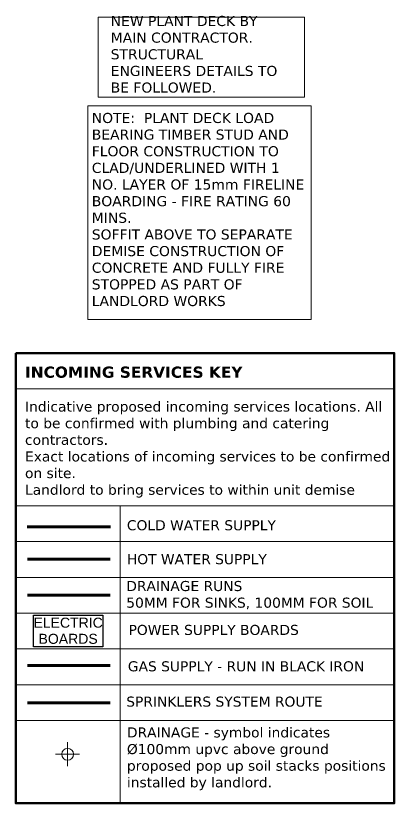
# Model space of a CAD drawing. Header units: millimetres. Extents: x -159872 to 386485, y -250577 to 158966.
# Drawn here: x -115750 to -110996, y 10300 to 20201 of the extents above; entities that cross this region are included whole.
import ezdxf

# ---------------------------------------------------------------- set-up
doc = ezdxf.new("R2010")
doc.units = ezdxf.units.MM
for name, color, linetype, lineweight in [('LDS-services-drainage', 17, 'Continuous', 18), ('LDS-services-electrical', 1, 'Continuous', 13), ('LDS-services-gas', 2, 'Continuous', 18), ('LDS-services-sprinklers', 235, 'Continuous', 13), ('LDS-services-water', 4, 'Continuous', 18), ('LDS-text-1-1', 7, 'Continuous', 9), ('LDS-text-1-50', 7, 'Continuous', 9)]:
    doc.layers.add(name, color=color, linetype=linetype, lineweight=lineweight)
doc.styles.add('Arial', font='Arial.ttf')
doc.styles.add('Verdana', font='Verdana.ttf')
doc.styles.add('Verdana (bold)', font='Verdana Bold.ttf')

# ---------------------------------------------------------------- blocks, each defined once
blk = doc.blocks.new('STACK')
at = {"layer": 'LDS-services-drainage'}
for q in [(0, 226), (-226, 0), (226, 0), (0, -226)]:
    blk.add_line((0, 0), q, dxfattribs=at)
blk.add_circle((0, 0), 112, dxfattribs=at)

msp = doc.modelspace()

# ---------------------------------------------------------------- linework, layer by layer
at = {"layer": 'LDS-services-drainage', "linetype": 'Continuous', "lineweight": 70}
msp.add_line((-115604.00622, 12914.99671), (-114565.45243, 12914.99671), dxfattribs=at)
at = {"layer": 'LDS-services-electrical', "lineweight": 25, "flags": 128}
msp.add_lwpolyline([(-115528.73293, 12664.96074), (-114655.15139, 12664.96074), (-114655.15139, 12264.96074), (-115528.73293, 12264.96074)], close=True, dxfattribs=at)
at = {"layer": 'LDS-services-gas', "linetype": 'Continuous', "lineweight": 70}
msp.add_line((-115604.00622, 12030.5999), (-114565.45243, 12030.5999), dxfattribs=at)
at = {"layer": 'LDS-services-sprinklers', "linetype": 'Continuous', "lineweight": 70}
msp.add_line((-115604.00565, 11563.27608), (-114565.45186, 11563.27608), dxfattribs=at)
at = {"layer": 'LDS-services-water', "linetype": 'Continuous', "lineweight": 70}
msp.add_line((-115604.64956, 13774.36934), (-114557.79474, 13774.36934), dxfattribs=at)
at = {"layer": 'LDS-services-water', "color": 30, "linetype": 'Continuous', "lineweight": 70}
msp.add_line((-115604.00622, 13369.53354), (-114565.45243, 13369.53354), dxfattribs=at)
at = {"layer": 'LDS-text-1-1', "color": 7}
msp.add_line((-115749.84546, 15509.39562), (-110995.73801, 15509.39562), dxfattribs=at)
at = {"layer": 'LDS-text-1-1', "color": 7, "lineweight": 18}
for p, q in [((-115749.84546, 14039.96074), (-110995.73801, 14039.96074)), ((-114440.25963, 14039.96074), (-114440.25963, 10300.45154)), ((-115749.84546, 13589.96074), (-110995.73801, 13589.96074)), ((-115749.84546, 13139.96074), (-110995.73801, 13139.96074)), ((-115749.84546, 12689.96074), (-110995.73801, 12689.96074)), ((-115749.84546, 12239.96074), (-110995.73801, 12239.96074)), ((-115749.84546, 11789.96074), (-110995.73801, 11789.96074)), ((-115749.84546, 11339.96074), (-110995.73801, 11339.96074))]:
    msp.add_line(p, q, dxfattribs=at)
at = {"layer": 'LDS-text-1-1', "color": 7, "lineweight": 50, "flags": 128}
msp.add_lwpolyline([(-115749.84546, 15959.39562), (-110995.73801, 15959.39562), (-110995.73801, 10300.45154), (-113092.76732, 10300.45154), (-115749.84546, 10300.45154)], close=True, dxfattribs=at)
at = {"layer": 'LDS-text-1-50', "color": 7, "flags": 128}
for points in [[(-114713.72408, 20183.79735), (-112124.38924, 20183.79735), (-112124.38924, 19178.81871), (-114713.72408, 19178.81871)], [(-114842.7566, 19069.52007), (-112037.78183, 19069.52007), (-112037.78183, 16382.29588), (-114842.7566, 16382.29588)]]:
    msp.add_lwpolyline(points, close=True, dxfattribs=at)

# ---------------------------------------------------------------- block references
at = {"layer": 'LDS-services-drainage', "xscale": -0.6666666666666666, "yscale": 0.6666666666666666, "rotation": 270}
msp.add_blockref('STACK', (-115098.13756, 10916.43749), dxfattribs=at)

# ---------------------------------------------------------------- texts
at = {"layer": 'LDS-services-electrical', "insert": (-115091.94216, 12633.73735), "char_height": 126.090495, "attachment_point": 2, "line_spacing_factor": 0.965752, "style": 'Arial'}
msp.add_mtext('ELECTRIC\\PBOARDS', dxfattribs=at)
at = {"layer": 'LDS-text-1-50', "color": 7, "attachment_point": 4, "style": 'Verdana'}
for s, insert, char_height, width, line_spacing_factor in [('NEW PLANT DECK BY MAIN CONTRACTOR. STRUCTURAL ENGINEERS DETAILS TO BE FOLLOWED.', (-114557.02623, 19715.37441), 127.0529197, 2210.0506647, 0.987793), ('NOTE:  PLANT DECK LOAD BEARING TIMBER STUD AND FLOOR CONSTRUCTION TO CLAD/UNDERLINED WITH 1 NO. LAYER OF 15mm FIRELINE BOARDING - FIRE RATING 60 MINS. \\PSOFFIT ABOVE TO SEPARATE DEMISE CONSTRUCTION OF CONCRETE AND FULLY FIRE STOPPED AS PART OF \\PLANDLORD WORKS', (-114794.76586, 17764.18881), 127.05291971, 2724.1876994, 0.987793), ('DRAINAGE RUNS\\P{\\C1;50MM FOR SINKS, 100MM FOR SOIL}', (-114361.61602, 12916.91291), 126.3611615, 3365.8780123, 0.993201)]:
    msp.add_mtext(s, dxfattribs=dict(at, insert=insert, char_height=char_height, width=width, line_spacing_factor=line_spacing_factor))
at = {"layer": 'LDS-text-1-50'}
for s, insert, char_height, width, attachment_point, line_spacing_factor, style in [('INCOMING SERVICES KEY', (-115633.6264, 15790.60616), 140.720667, 4006.6071429, 1, 0.891852, 'Verdana (bold)'), ('COLD WATER SUPPLY', (-114353.9589, 13794.47654), 126.3611615, 3358.2208954, 4, 0.993201, 'Verdana'), ('HOT WATER SUPPLY', (-114353.9589, 13367.90124), 126.3611615, 3358.2208954, 4, 0.993201, 'Verdana'), ('POWER SUPPLY BOARDS', (-114333.22629, 12478.48665), 126.3611615, 3338.1316249, 4, 0.993201, 'Verdana'), ('GAS SUPPLY - RUN IN BLACK IRON', (-114341.52675, 12020.97551), 126.3611615, 3345.7887419, 4, 0.993201, 'Verdana'), ('SPRINKLERS SYSTEM ROUTE', (-114361.61602, 11577.08539), 126.3611615, 3365.8780123, 4, 0.993201, 'Verdana'), ('DRAINAGE - symbol indicates Ø100mm upvc above ground proposed pop up soil stacks positions installed by landlord.', (-114353.9589, 11254.20118), 126.36116152, 3358.2208954, 1, 0.993201, 'Verdana')]:
    msp.add_mtext(s, dxfattribs=dict(at, insert=insert, char_height=char_height, width=width, attachment_point=attachment_point, line_spacing_factor=line_spacing_factor, style=style))
at = {"layer": 'LDS-text-1-50', "color": 1, "insert": (-115633.6264, 15351.00292), "char_height": 126.36116152, "width": 4637.8883859, "attachment_point": 1, "line_spacing_factor": 0.993201, "style": 'Verdana'}
msp.add_mtext('Indicative proposed incoming services locations. All to be confirmed with plumbing and catering contractors.\\PExact locations of incoming services to be confirmed on site. \\PLandlord to bring services to within unit demise', dxfattribs=at)

doc.saveas('drawing.dxf')
